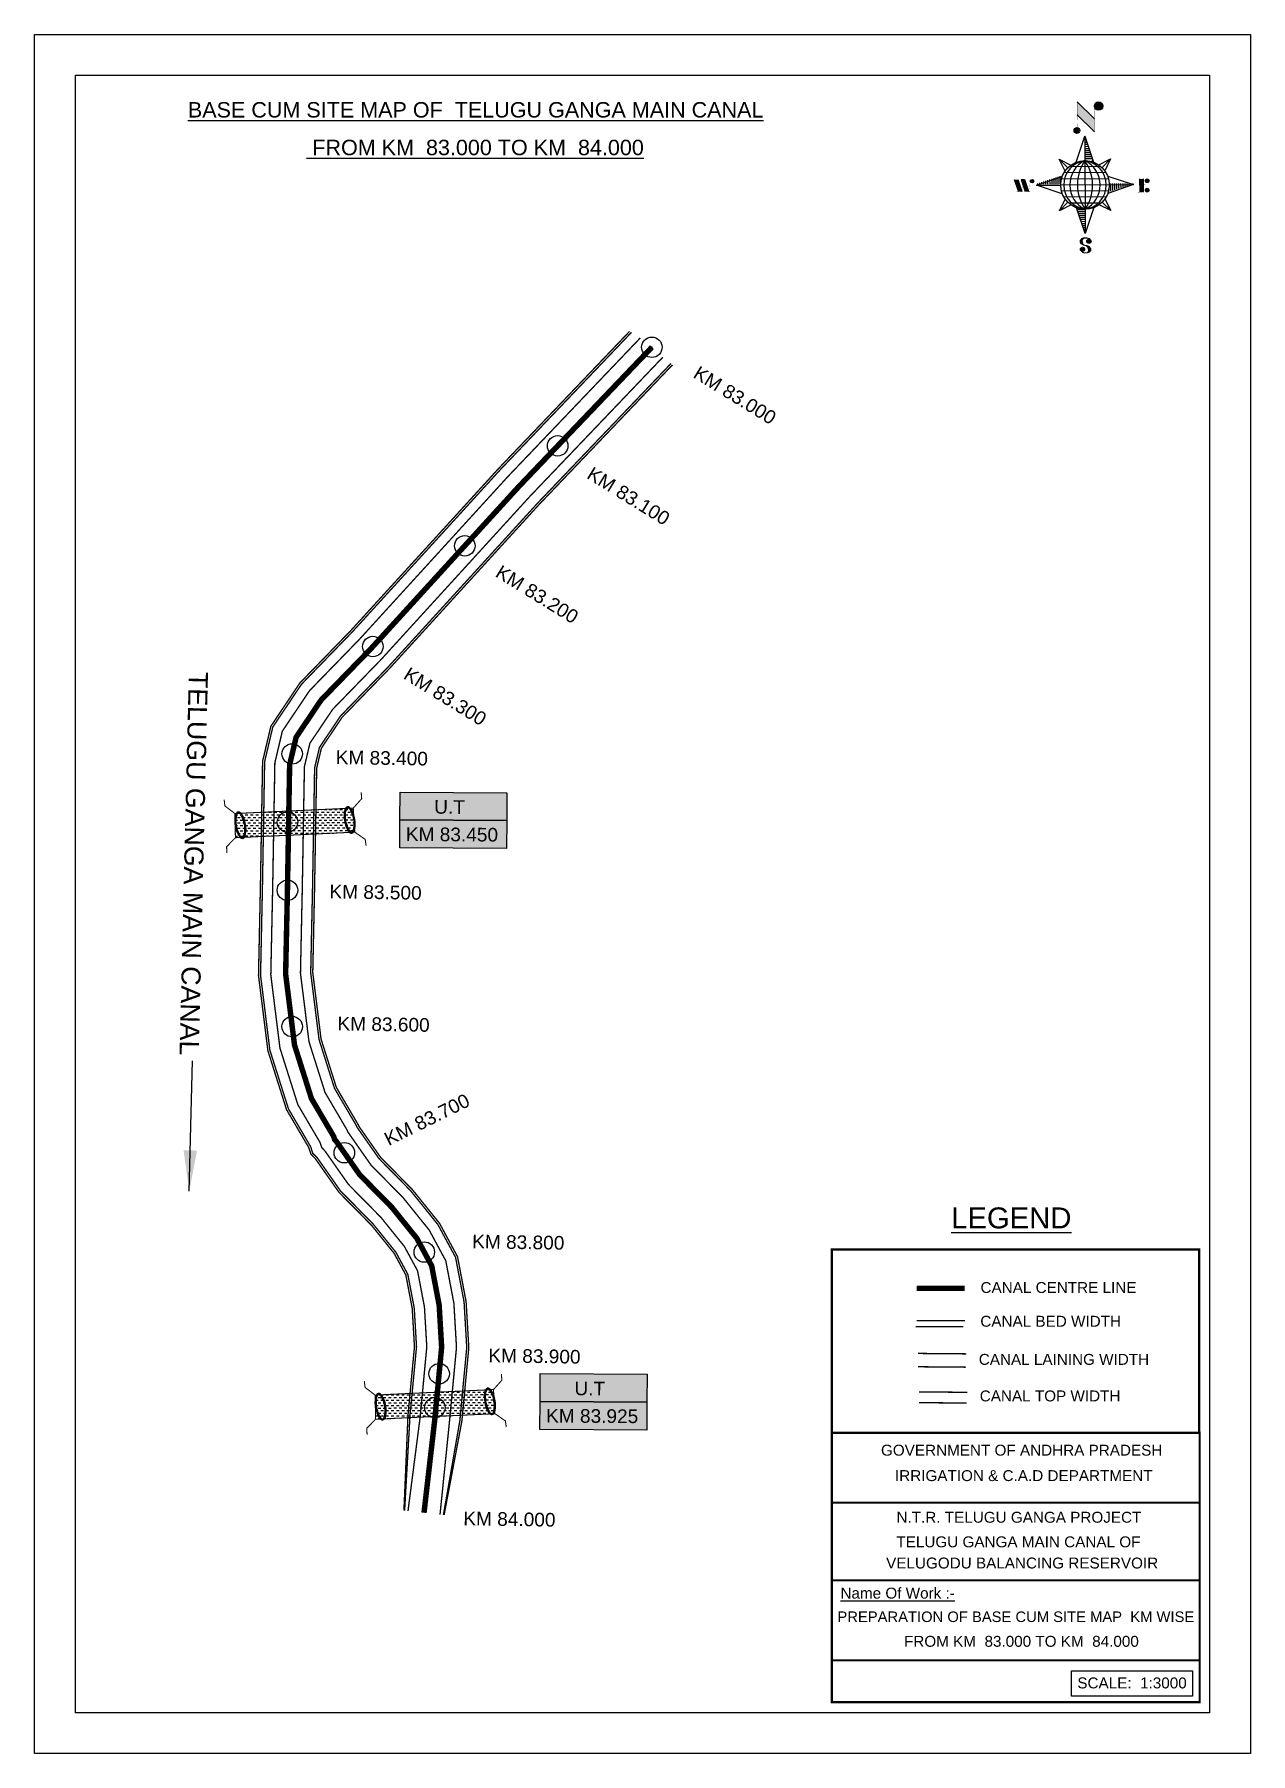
# Model space of a CAD drawing. Header units: inches. Extents: x 261479 to 262370, y 1662884 to 1664144.
import ezdxf

# ---------------------------------------------------------------- set-up
doc = ezdxf.new("R2010")
doc.units = ezdxf.units.IN
doc.header["$MEASUREMENT"] = 0
doc.header["$PDMODE"] = 32
doc.header["$PDSIZE"] = 15
doc.linetypes.add('ACAD_ISO02W100', pattern=[15, 12, -3])
for name, color, linetype in [('AQUADUCT', 1, 'Continuous'), ('bed with', 5, 'Continuous'), ('bord', 1, 'Continuous'), ('canal', 1, 'Continuous'), ('chainage', 7, 'Continuous'), ('FRAME 025', 7, 'Continuous'), ('laying', 4, 'Continuous'), ('lining', 4, 'Continuous'), ('STREAM', 4, 'Continuous'), ('Stu coo', 3, 'Continuous'), ('TEXT', 7, 'Continuous'), ('top of bund', 1, 'Continuous'), ('UT', 173, 'ACAD_ISO02W100'), ('V', 6, 'Continuous'), ('ZSTU', 7, 'Continuous')]:
    doc.layers.add(name, color=color, linetype=linetype)
doc.styles.get("Standard").update_dxf_attribs({"font": 'arial.ttf'})
doc.dimstyles.get("Standard").update_dxf_attribs({"dimtxt": 0.18, "dimasz": 0.18, "dimexe": 0.18, "dimexo": 0.0625, "dimgap": 0.09, "dimtad": 0, "dimtih": 1, "dimtoh": 1, "dimdec": 4, "dimzin": 0, "dimdsep": 46, "dimtxsty": 'Standard', "dimcen": 0.09, "dimadec": 0, "dimazin": 0, "dimtfac": 1, "dimtdec": 4, "dimtofl": 0, "dimtmove": 0, "dimatfit": 3, "dimfxl": 1, "dimtolj": 1, "dimtzin": 0, "dimarcsym": 0})
pattern_1 = [(267.2971131487395, (-8720374.9383359, 50637915.13839893), (10.53672553373347, -0.4974314379093613), [])]
pattern_2 = [(357.2971131487395, (-8720374.9383359, 50637915.13839893), (0.4974314379093601, 10.53672553373348), [])]

# ---------------------------------------------------------------- blocks, each defined once
blk = doc.blocks.new('GGF')
at = {"layer": 'STREAM'}
h = blk.add_hatch(dxfattribs=at)
h.set_pattern_fill('DASH', color=256, scale=10, angle=-6.082734917303942, style=0)
h.set_pattern_definition([(353.9172650826961, (-115347.3726237068, 1016.387648081312), (1.375417949938526, 1.110506849590268), [1.25, -1.25])])
h.paths.add_polyline_path([(406186.8358267642, 1485623.894007653), (406186.3350356966, 1485618.16585714), (406185.8342446289, 1485612.437706626), (406242.6024607782, 1485608.895201602), (406242.8636284556, 1485614.639267362), (406243.1247961327, 1485620.383333121)])
at = {"layer": 'laying', "linetype": 'ByBlock', "extrusion": (0, 0, -1)}
for centre in [(406188.8340515448, 1485618.100544371), (406240.8092758137, 1485614.964376942)]:
    blk.add_ellipse(centre, major_axis=(0.4022038884711088, -6.365555352701567), ratio=0.3887167828476952, dxfattribs=at)
at = {"layer": 'laying', "linetype": 'ByBlock'}
for points in [[(406189.2044231551, 1485612.238788546), (406189.1301593552, 1485612.234096231), (406189.0528622998, 1485612.245618227), (406188.8631006061, 1485612.324588027), (406188.7519765225, 1485612.394145026), (406188.5122836892, 1485612.610022701), (406188.3845252309, 1485612.755754402), (406187.9901122551, 1485613.318903608), (406187.7273521348, 1485613.85898441), (406187.2895556467, 1485615.151754198), (406187.1131680161, 1485615.903753204), (406186.8806331598, 1485617.489787864), (406186.8243655579, 1485618.323341603), (406186.8412834518, 1485619.932858505), (406186.9146281564, 1485620.708349793), (406187.1740924141, 1485622.067517512), (406187.3614922329, 1485622.65073727), (406187.7140922088, 1485623.356040432), (406187.8630650354, 1485623.567618286), (406188.1141012118, 1485623.821781273), (406188.2175726035, 1485623.889167762), (406188.3951326545, 1485623.961233407), (406188.4694103668, 1485623.970225642), (406188.6399464445, 1485623.94807565), (406188.7398646418, 1485623.913414563), (406188.9754422541, 1485623.761023998), (406189.1085637353, 1485623.642922326), (406189.3815283708, 1485623.318037364), (406189.5211763898, 1485623.111945711), (406189.9516964495, 1485622.33059618), (406190.2214699374, 1485621.608086816), (406190.6248590543, 1485619.961048005), (406190.7595287117, 1485619.037350996), (406190.8632364098, 1485617.186895084), (406190.8321935693, 1485616.26108243), (406190.6143732872, 1485614.607066808), (406190.4262052957, 1485613.879561222), (406190.055177624, 1485613.01905299), (406189.9016287614, 1485612.765040143), (406189.6325239488, 1485612.445281366), (406189.5169377527, 1485612.35368761), (406189.3392356181, 1485612.260876767), (406189.2716159608, 1485612.243034084), (406189.2044231551, 1485612.238788546)], [(406241.179647424, 1485609.102621116), (406241.1053836241, 1485609.097928802), (406241.0280865688, 1485609.109450798), (406240.838324875, 1485609.188420597), (406240.7272007914, 1485609.257977597), (406240.4875079581, 1485609.473855271), (406240.3597494998, 1485609.619586973), (406239.965336524, 1485610.182736179), (406239.7025764037, 1485610.722816981), (406239.2647799156, 1485612.015586769), (406239.088392285, 1485612.767585774), (406238.8558574287, 1485614.353620435), (406238.7995898268, 1485615.187174174), (406238.8165077207, 1485616.796691076), (406238.8898524253, 1485617.572182364), (406239.149316683, 1485618.931350083), (406239.3367165019, 1485619.514569841), (406239.6893164777, 1485620.219873002), (406239.8382893043, 1485620.431450857), (406240.0893254807, 1485620.685613844), (406240.1927968724, 1485620.753000333), (406240.3703569234, 1485620.825065977), (406240.4446346357, 1485620.834058213), (406240.6151707135, 1485620.811908221), (406240.7150889107, 1485620.777247134), (406240.950666523, 1485620.624856569), (406241.0837880042, 1485620.506754897), (406241.3567526398, 1485620.181869935), (406241.4964006587, 1485619.975778282), (406241.9269207185, 1485619.194428751), (406242.1966942063, 1485618.471919387), (406242.6000833233, 1485616.824880576), (406242.7347529806, 1485615.901183567), (406242.8384606787, 1485614.050727655), (406242.8074178382, 1485613.124915001), (406242.5895975561, 1485611.470899379), (406242.4014295646, 1485610.743393793), (406242.0304018929, 1485609.882885561), (406241.8768530303, 1485609.628872714), (406241.6077482177, 1485609.309113937), (406241.4921620216, 1485609.21752018), (406241.314459887, 1485609.124709338), (406241.2468402297, 1485609.106866655), (406241.179647424, 1485609.102621116)]]:
    blk.add_open_spline(points, degree=3, knots=[0, 0, 0, 0, 0.1890722348827286, 0.1890722348827286, 0.3781444697654573, 0.3781444697654573, 0.567216704648186, 0.567216704648186, 0.9642381621637766, 0.9642381621637766, 1.361259619679367, 1.361259619679367, 1.758281077194958, 1.758281077194958, 2.155302534710549, 2.155302534710549, 2.552323992226139, 2.552323992226139, 2.807761081817867, 2.807761081817867, 3.012439963152372, 3.012439963152372, 3.217118844486876, 3.217118844486876, 3.421797725821381, 3.421797725821381, 3.626476607155885, 3.626476607155885, 3.831155488490389, 3.831155488490389, 4.280922883927905, 4.280922883927905, 4.730690279365422, 4.730690279365422, 5.180457674802938, 5.180457674802938, 5.630225070240454, 5.630225070240454, 5.896844194109022, 5.896844194109022, 6.112115499412711, 6.112115499412711, 6.283185307179586, 6.283185307179586, 6.283185307179586, 6.283185307179586], dxfattribs=at)
at = {"layer": 'UT', "ltscale": 0.2, "const_width": 0.4999999999999999}
for points in [[(406181.0067191261, 1485605.627956516), (406181.2043290924, 1485608.621441158), (406185.8342446289, 1485612.437706626), (406186.3350356966, 1485618.16585714), (406186.8358267643, 1485623.894007653), (406182.485284513, 1485628.02592998), (406182.4731358847, 1485631.025905382)], [(406186.8358267643, 1485623.894007653), (406243.1247961327, 1485620.383333121)], [(406247.6637609265, 1485627.388723734), (406247.5913202798, 1485624.389598469), (406243.1247961327, 1485620.383333121), (406242.8636284556, 1485614.639267362), (406242.6024607783, 1485608.895201602), (406247.1217425518, 1485604.948545771), (406247.2591485833, 1485601.95169416)], [(406185.8342446289, 1485612.437706626), (406242.6024607783, 1485608.895201602)]]:
    blk.add_lwpolyline(points, dxfattribs=at)
blk = doc.blocks.new('*X7')
at = {"color": 0, "linetype": 'Continuous'}
for p, q in [((6321.563175437702, 239.2074203663178), (6322.581924588794, 240.2261695174094)), ((6321.571094283617, 239.3921159075293), (6322.524536642279, 240.3455582661906)), ((6321.579013129532, 239.5768114487408), (6322.467148695763, 240.4649470149719)), ((6321.586931975447, 239.7615069899523), (6322.409760749248, 240.5843357637531)), ((6321.594850821361, 239.9462025311638), (6322.352372802732, 240.7037245125344)), ((6321.602769667276, 240.1308980723753), (6322.294984856217, 240.8231132613157)), ((6321.610688513191, 240.3155936135868), (6322.322610836808, 241.0275159372032)), ((6321.618607359106, 240.5002891547983), (6322.339575221931, 241.2212570176224)), ((6321.670405508729, 239.1378737420482), (6322.639312535309, 240.1067807686281)), ((6321.756101028845, 239.046792566867), (6322.694551492757, 239.9852430307802)), ((6321.767025283511, 240.8254837745006), (6322.356539607053, 241.4149980980416)), ((6321.841796548961, 238.9557113916858), (6322.784401525116, 239.8983163678416)), ((6321.927492069076, 238.8646302165046), (6322.874251557474, 239.8113897049031)), ((6322.013187589191, 238.7735490413234), (6322.964101589832, 239.7244630419646)), ((6322.075863133939, 241.3110983202248), (6322.373503992176, 241.6087391784607)), ((6322.098883109306, 238.6824678661422), (6323.053951622191, 239.637536379026)), ((6322.184578629423, 238.591386690961), (6323.143801654548, 239.5506097160875)), ((6322.270274149538, 238.5003055157798), (6323.233651686906, 239.463683053149)), ((6322.405772691616, 238.4590273625623), (6323.316199320379, 239.3694539913255)), ((6322.536564177177, 238.4130421528257), (6323.436926723143, 239.3134046987925)), ((6322.667355662737, 238.3670569430892), (6323.557654125907, 239.2573554062594)), ((6322.798147148297, 238.3210717333527), (6323.67838152867, 239.2013061137264)), ((6322.928938633857, 238.2750865236161), (6323.799108931434, 239.1452568211934)), ((6323.059730119417, 238.2291013138795), (6323.919836334197, 239.0892075286604)), ((6323.190521604977, 238.183116104143), (6324.040563736961, 239.0331582361274)), ((6323.334898284248, 238.1507160881169), (6324.161291139725, 238.9771089435944)), ((6323.500484499982, 238.1395256085544), (6324.282018542488, 238.9210596510615)), ((6323.666070715716, 238.1283351289918), (6324.389078986148, 238.8513433994243)), ((6323.83165693145, 238.1171446494292), (6324.558435473549, 238.8439231915289)), ((6324.097210919775, 238.2059219424567), (6324.727791960951, 238.8365029836336)), ((6324.341779298861, 238.2737136262468), (6324.897148448353, 238.8290827757383)), ((6324.586347677948, 238.341505310037), (6325.066504935754, 238.821662567843)), ((6324.830916057034, 238.4092969938271), (6325.235861423155, 238.8142423599477)), ((6325.075484436121, 238.4770886776172), (6325.405217910557, 238.8068221520524)), ((6325.401209342145, 238.6260368883443), (6325.574574397958, 238.7994019441571))]:
    blk.add_line(p, q, dxfattribs=at)
blk = doc.blocks.new('*X6')
at = {"color": 0, "linetype": 'Continuous'}
for p, q in [((6324.425409812192, 240.3018877878409), (6324.530098087213, 240.4065760628617)), ((6324.560821561592, 240.2605228419445), (6324.762767368324, 240.4624686486762)), ((6324.696233310992, 240.2191578960481), (6324.995436649435, 240.5183612344908)), ((6324.831645060392, 240.1777929501517), (6325.228105930546, 240.5742538203053)), ((6324.967056809793, 240.1364280042552), (6325.451206401633, 240.6205775960956)), ((6325.102468559193, 240.0950630583588), (6325.626700194168, 240.619294693334)), ((6325.231508829004, 240.0473266328736), (6325.802193986703, 240.6180117905725)), ((6325.335045025791, 239.9740861343645), (6325.976788801136, 240.6158299097086)), ((6325.438581222579, 239.9008456358553), (6326.100204563527, 240.5624689768027)), ((6325.542117419366, 239.8276051373462), (6326.223620325917, 240.5091080438968)), ((6325.645653616154, 239.754364638837), (6326.347036088308, 240.455747110991)), ((6325.749189812941, 239.6811241403279), (6326.470451850699, 240.4023861780851)), ((6325.852726009729, 239.6078836418188), (6326.593867613089, 240.3490252451792)), ((6325.951486090436, 239.5298670272285), (6326.71728337548, 240.2956643122733)), ((6326.036566250415, 239.4381704919113), (6326.840699137871, 240.2423033793674)), ((6326.121646410395, 239.346473956594), (6326.964114900262, 240.1889424464615)), ((6326.206726570374, 239.2547774212767), (6327.055858370612, 240.1039092215148)), ((6326.291806730354, 239.1630808859595), (6327.135785134496, 240.0070592901021)), ((6326.376886890333, 239.0713843506422), (6327.21571189838, 239.9102093586895)), ((6326.461967050313, 238.9796878153249), (6327.295638662264, 239.8133594272769)), ((6326.547047210292, 238.8879912800077), (6327.375565426148, 239.7165094958642)), ((6326.632127370272, 238.7962947446904), (6327.455492190032, 239.6196595644516)), ((6326.717207530251, 238.7045982093731), (6327.535418953916, 239.5228096330389)), ((6326.788410008449, 236.4777036487165), (6327.354219516036, 237.0435131563033)), ((6326.792225928501, 238.6028399123283), (6327.6153457178, 239.4259597016263)), ((6326.838137672734, 238.4719749612643), (6327.695272481684, 239.3291097702136)), ((6326.884049416966, 238.3411100102004), (6327.775199245568, 239.2322598388009)), ((6326.916746160023, 236.7828164955863), (6327.582476853365, 237.4485471889285)), ((6326.9299611612, 238.2102450591364), (6327.853734496604, 239.1340183945408)), ((6326.975872905432, 238.0793801080725), (6327.849127438164, 238.952634640804)), ((6327.003134980726, 237.9298654880686), (6327.844520379724, 238.7712508870673)), ((6327.012515933215, 237.7624697452613), (6327.839913321284, 238.5898671333306)), ((6327.021896885704, 237.5950740024541), (6327.835306262844, 238.4084833795939)), ((6327.031277838193, 237.4276782596467), (6327.830699204404, 238.2270996258572)), ((6327.040658790683, 237.2602825168395), (6327.826092145964, 238.0457158721205)), ((6327.045082311595, 237.087929342456), (6327.810734190693, 237.8535812215537))]:
    blk.add_line(p, q, dxfattribs=at)
blk = doc.blocks.new('H')
at = {"layer": 'bord', "extrusion": (0.0004278845142637609, 0.00479197890903182, 0.9999884268595202)}
h = blk.add_hatch(dxfattribs=at)
h.set_pattern_fill('LINE', color=8, scale=84.38768555040302, angle=-2.702886851260515, style=0)
h.set_pattern_definition(pattern_2)
h.paths.add_polyline_path([(-492.4668010775931, 785.5898788240738, -0.090992046448718), (-447.9625593584497, 775.2324968557805), (-486.4976985411486, 912.0312741750386)])
h = blk.add_hatch(dxfattribs=at)
h.set_pattern_fill('LINE', color=8, scale=84.38768555040302, angle=-92.70288685126052, style=0)
h.set_pattern_definition(pattern_1)
h.paths.add_polyline_path([(-624.8772989658173, 665.1175860036165, -0.09099204644210665), (-614.5199170010164, 709.6218277204316), (-751.3186943142209, 671.0866885515861)])
h = blk.add_hatch(dxfattribs=at)
h.set_pattern_fill('LINE', color=8, scale=84.38768555040302, angle=-92.70288685126052, style=0)
h.set_pattern_definition(pattern_1)
h.paths.add_polyline_path([(-245.5531129193259, 647.210278397426), (-371.9945082624909, 653.17938094493, -0.09099204644878103), (-382.3518902289215, 608.6751392250881)])
h = blk.add_hatch(dxfattribs=at)
h.set_pattern_fill('LINE', color=8, scale=84.38768555040302, angle=-2.702886851260515, style=0)
h.set_pattern_definition(pattern_2)
h.paths.add_polyline_path([(-504.4050061509479, 532.7070881242398, -0.090992046448718), (-548.909247870557, 543.064470092766), (-510.3741086877417, 406.2656927765347)])
at = {"layer": 'bord', "extrusion": (0.0004278845142637604, 0.00479197890903182, 0.9999884268595203)}
for p, q in [((-516.2384251924814, 1087.08582315594, -1217.145331720205), (-431.5311611755169, 993.9857607749291, -1216.735438367611)), ((-519.3860571105615, 1020.408509141766, -1216.824464901347), (-434.678793075087, 927.3084467682056, -1216.414571548796)), ((-538.2690597721958, 773.6536562892143, -1215.633927328097), (-487.0181812191731, 906.212239655666, -1216.291082326422)), ((-487.0181812191731, 906.212239655666, -1216.291082326422), (-492.9870239489828, 779.7722960542887, -1215.682623766277)), ((-487.0181812191731, 906.212239655666, -1216.291082326422), (-448.4827650671941, 769.4150330077391, -1215.652034309381)), ((-626.736305744329, 793.7732813858893, -1215.692487060367), (-566.811349663476, 760.1895317081362, -1215.557193835181)), ((-626.736305744329, 793.7732813858893, -1215.692487060367), (-584.1428260545363, 746.9596384149045, -1215.486379775655)), ((-598.946746484784, 730.9517588270828, -1215.4033350249), (-626.736305744329, 793.7732813858893, -1215.692487060367)), ((-421.3357812265749, 753.3219341966324, -1215.586531535218), (-358.5136001041974, 781.1110481221694, -1215.746578873753)), ((-358.5136001041974, 781.1110481221694, -1215.746578873753), (-405.3276889660046, 738.5181495659053, -1215.522440984547)), ((-358.5136001041974, 781.1110481221694, -1215.746578873753), (-392.0976094479556, 721.1868434431963, -1215.445049781629)), ((-864.6667208376457, 700.9117660832126, -1215.145683569252), (-846.8602190883248, 637.7003116968554, -1214.850391321915)), ((-846.885899517627, 700.0723706756253, -1215.149269383754), (-829.079397758178, 636.8609162860084, -1214.853977136408)), ((-829.1050781964441, 699.2329752675723, -1215.152855198257), (-811.2985764592304, 636.0215208844747, -1214.857562950931)), ((-829.1050781964441, 699.2329752675723, -1215.152855198257), (-811.3242568973801, 698.393579858588, -1215.156441012743)), ((-811.3242568973801, 698.393579858588, -1215.156441012743), (-793.5177551378147, 635.1821254740935, -1214.861148765422)), ((-751.8386587080895, 665.2704204607289, -1215.023166955395), (-615.0399729244527, 703.8051171880215, -1215.266361263119)), ((-751.8386587080895, 665.2704204607289, -1215.023166955395), (-625.3972626964678, 659.3013864478562, -1215.048666080719)), ((-619.2784603905748, 614.0198538512923, -1214.834293591338), (-751.8386587080895, 665.2704204607289, -1215.023166955395)), ((-246.0730746499612, 641.3942844460253, -1215.12516345687), (-382.8717604242847, 602.859587718267, -1214.881969149149)), ((-378.6332729603746, 692.6448510554619, -1215.314036820931), (-246.0730746499612, 641.3942844460253, -1215.12516345687)), ((-372.5144706616993, 647.363318458898, -1215.099664331546), (-246.0730746499612, 641.3942844460253, -1215.12516345687)), ((-213.4791469212505, 669.2951450282708, -1215.272811938016), (-216.710715676134, 600.8397693103179, -1214.943388670676)), ((-197.1518122339039, 599.9164343632292, -1214.947333066632), (-193.9202434780891, 668.3718100786209, -1215.276756333961)), ((-639.398133254319, 525.5536567845847, -1214.401751538512), (-605.8141239105607, 585.4778614635579, -1214.703280630637)), ((-639.398133254319, 525.5536567845847, -1214.401751538512), (-592.5840443923953, 568.1465553403832, -1214.625889427719)), ((-576.5759521321743, 553.3427707091905, -1214.561798877043), (-639.398133254319, 525.5536567845847, -1214.401751538512)), ((-510.8935521394596, 400.4524652508553, -1213.857248085843), (-549.4289682914387, 537.2496718976181, -1214.496296102879)), ((-371.1754276144202, 512.8914235194679, -1214.455843351893), (-431.1003836950404, 546.475173198618, -1214.591136577086)), ((-371.1754276144202, 512.8914235194679, -1214.455843351893), (-413.7689073036308, 559.7050664918497, -1214.661950636613)), ((-398.9649868734996, 575.7129460782744, -1214.74499538736), (-371.1754276144202, 512.8914235194679, -1214.455843351893)), ((-459.6426735860878, 533.0110486173071, -1214.514403084168), (-510.8935521394596, 400.4524652508553, -1213.857248085843)), ((-504.9247094094171, 526.8924088519998, -1214.465706645989), (-510.8935521394596, 400.4524652508553, -1213.857248085843))]:
    blk.add_line(p, q, dxfattribs=at)
at = {"layer": 'bord', "color": 8, "linetype": 'ByBlock', "extrusion": (0.0004278845142637604, 0.00479197890903182, 0.9999884268595203)}
for p, q in [((-386.4701403837535, 711.3830894059502, -1215.400477790083), (-605.4730712235323, 721.7215742594562, -1215.35631111762)), ((-410.8462962137419, 744.2142448802479, -1215.547375515144), (-578.1125475389999, 752.110393114388, -1215.51364266185)), ((-492.9872379411827, 779.772306161467, -1215.682623723144), (-504.9247094094171, 526.8924088519998, -1214.465706645989)), ((-372.5145726100891, 647.3634304928128, -1215.099664824794), (-625.3973747401615, 659.3012845208868, -1215.048665544341)), ((-378.0217974673142, 615.9429816137999, -1214.946740470406), (-622.87451776542, 627.5017590741627, -1214.897360629442)), ((-375.037429585529, 679.1629559395369, -1215.250969739694), (-619.8901498829364, 690.7217333998997, -1215.201589898729)), ((-392.4388761268347, 584.9431407540105, -1214.792019251512), (-611.441806967312, 595.2816256079823, -1214.747852579053)), ((-419.7993998112506, 554.5543218990788, -1214.634687707282), (-587.06565113744, 562.4504701336846, -1214.600954853988))]:
    blk.add_line(p, q, dxfattribs=at)
at = {"layer": 'bord', "extrusion": (0.0004278845142637604, 0.00479197890903182, 0.9999884268595203)}
for points, const_width, elevation in [([(-522.0131121619479, 959.550775259228), (-515.7175743466119, 1092.906934415961)], 1.60540055982536, -1212.142843617219), ([(-434.158262363472, 933.1277235058805), (-427.8627245295095, 1066.483882669366)], 1.60540055982536, -1212.142843617219), ([(-870.0736340994383, 707.00824508073), (-846.3658724653925, 705.889038352192)], 0.6421602239301444, -1212.142843617219), ([(-828.5594987093612, 642.6768581911618), (-855.2307305332708, 643.935965762368)], 0.6421602239301444, -1212.142843617219), ([(-828.5594987093612, 642.676858191162), (-820.953748198869, 677.9586989512691)], 0.6421602239301444, -1212.142843617223), ([(-810.7786774830411, 641.8374531447001), (-784.1074456587239, 640.5783455765209)], 0.6421602239301444, -1212.142843617222), ([(-792.9978562549747, 640.9980480956772), (-781.589230506466, 693.9208092413096)], 0.6421602239301444, -1212.142843617218), ([(-222.7385766651839, 675.5731321041832), (-173.8413183107752, 673.2647682324088)], 0.7063762463231584, -1212.142843617221), ([(-194.785239975681, 644.8497587676384), (-185.0057882997701, 644.3880859934699)], 0.7063762463231584, -1212.14284361722), ([(-177.0730277270245, 604.8086065300355), (-225.9702860934822, 607.1169704015771)], 0.7063762463231584, -1212.142843617222)]:
    blk.add_lwpolyline(points, dxfattribs=dict(at, const_width=const_width, elevation=elevation))
for points, const_width, elevation in [([(-413.6616245851993, 1073.140134249887, 1), (-397.6117714248124, 1057.729118476532, 1)], 22.25077962579039, -1212.14284361722), ([(-530.3419430367337, 949.5474510251247, 1), (-519.6420409089901, 939.2734405104861, 1)], 14.83385308386026, -1212.142843617223), ([(-775.9087905502321, 696.5833098740303, 1), (-769.4888492682775, 690.418903565154, 1)], 8.900311850316152, -1212.142843617216), ([(-177.8339587833615, 666.8757400336997, 1), (-170.7720233739972, 660.0948930920731, 1)], 9.790343035347762, -1212.142843617223), ([(-180.1423226412179, 617.9784816729323, 1), (-173.0803872516442, 611.1976347345654, 1)], 9.790343035347762, -1212.142843617219), ([(-489.8397168474219, 361.7280028313068, 1), (-498.0671858660056, 369.1142257457323, 1)], 11.05656073458609, -1212.142843617215), ([(-525.1949096693778, 321.5505605205689, 1), (-533.4223786795214, 328.9367834347616, 1)], 11.05656073458609, -1212.142843617218)]:
    blk.add_lwpolyline(points, format="xyb", close=True, dxfattribs=dict(at, const_width=const_width, elevation=elevation))
for points, elevation in [([(-537.0436544864716, 317.3909783906986), (-530.686771839954, 310.4778530870033), (-519.7848077441001, 306.8033377354246), (-504.8555995545785, 306.8996049665207), (-493.8614930827366, 309.9751672386152), (-486.3299612487816, 317.6739007300386), (-486.5193926708707, 325.7780890813514), (-490.6180678635317, 333.2605072774198), (-493.5031616341619, 336.2254691210802), (-502.816804350885, 340.8534958871466), (-522.4580017436219, 347.2728260433129), (-530.4257294404489, 351.5824209563287), (-533.6858260648524, 354.5525017987891), (-537.4013079778782, 362.629807892173), (-536.9549017110166, 373.3508360361672), (-530.0284934418471, 380.6827556172281), (-520.0052991440441, 384.0716307398478), (-503.5000552259427, 384.2213990291513), (-492.5323047870551, 379.8708521119993), (-487.1463343054379, 373.2710396641844)], -1212.142843617219), ([(-522.4539065143929, 347.5728294925347), (-526.1949835211592, 353.7751140225195), (-527.7518298353394, 360.6227161141025), (-527.9156661629893, 370.6019260344024), (-525.8991041315983, 375.4503632916039), (-521.3202371541029, 381.1640017041664), (-514.5251386848048, 384.3718976443916)], -1212.142843617221), ([(-504.8555995545785, 306.8996049665207), (-499.0047943263154, 312.3708361831504), (-496.9585419834797, 319.3942984564654), (-497.4612851235933, 326.5275708001649), (-501.2415295758961, 335.3559093211365), (-509.2361390522836, 343.1915685721062)], -1212.142843617219)]:
    blk.add_lwpolyline(points, dxfattribs=dict(at, elevation=elevation))
for centre, radius in [((-405.6366979898718, 1065.434626361347, -1212.142843617228), 22.25077962579068), ((-524.9919919744626, 944.4104457636145, -1212.142843617225), 14.83385308386045), ((-498.4359036135794, 659.1484834742021, -1212.142843617229), 126.5822129822759), ((-772.6988199003781, 693.5011067149355, -1212.142843617225), 8.900311850316273), ((-174.3029910778062, 663.4853165630027, -1212.142843617225), 9.7903430353479), ((-176.6113549475952, 614.5880582008385, -1212.142843617227), 9.7903430353479), ((-493.9534513636986, 365.4211142832808, -1212.142843617226), 11.05656073458623), ((-529.3086441806488, 325.2436719765011, -1212.142843617227), 11.05656073458623)]:
    blk.add_circle(centre, radius, dxfattribs=at)
at = {"layer": 'bord', "color": 8, "linetype": 'ByBlock', "extrusion": (0.0004278845142637604, 0.00479197890903182, 0.9999884268595203)}
for centre, radius, start, end in [((-481.5018944916621, 658.3490694805806, -1212.142843617225), 127.7124113124745, 94.925359787212, 259.6690604518324), ((-436.7958279077627, 656.2386032006533, -1212.142843617224), 140.8227119427793, 113.2864437035868, 241.3079765329169), ((-315.8862391595549, 650.5307512261786, -1212.142843617227), 222.3100112361417, 142.5891607921548, 212.0052594442485), ((-560.0761933124097, 662.0583738566748, -1212.142843617224), 140.8227119427793, 293.2864437035868, 61.30797653291689), ((-680.9857820597445, 667.7662258302183, -1212.142843617228), 222.3100112361417, 322.5891607921548, 32.00525944424854), ((-515.3701267285685, 659.9479075753505, -1212.142843617227), 127.7124113124745, 274.925359787212, 79.66906045183244)]:
    blk.add_arc(centre, radius, start, end, dxfattribs=at)
at = {"layer": 'bord', "extrusion": (0.0004278845142637604, 0.00479197890903182, 0.9999884268595203)}
for points in [[(-515.7175743148887, 1092.906934417125, -1212.142843617227), (-431.0104934413977, 999.8058030862261, -1212.142843617227), (-518.8653432401063, 1026.22885483189, -1212.142843617227), (-434.1582623484545, 933.1277235084416, -1212.142843617227)], [(-864.1466936911305, 706.7284433981881, -1212.142843617225), (-846.3658724649268, 705.889038353589, -1212.142843617225), (-846.34031992468, 643.5162632348297, -1212.142843617225), (-828.5594986876497, 642.6768581867381, -1212.142843617225)], [(-828.5850512369768, 705.049633307593, -1212.142843617229), (-810.804230031204, 704.2102282608984, -1212.142843617229), (-810.778677482168, 641.8374531481927, -1212.142843617229), (-792.9978562541016, 640.9980480994025, -1212.142843617229)], [(-193.4002216503151, 674.1881137788835, -1212.142843617225), (-196.6319310673212, 605.7319520774413, -1212.142843617225), (-212.9591249906118, 675.1114593302475, -1212.142843617225), (-216.1908344065701, 606.6552976257785, -1212.142843617225)]]:
    blk.add_solid(points, dxfattribs=at)
at = {"layer": 'bord', "extrusion": (0.0004278845142637604, 0.00479197890903182, 0.9999884268595203), "xscale": 7.977342409717546, "yscale": 7.977342408231451, "zscale": 7.977342408476333, "rotation": 138.0840426661453}
for name, p in [('*X6', (38300.50170925955, -31929.38484708802, -1212.14284361722)), ('*X7', (38314.39702652739, -31950.87734303279, -1212.142843617221))]:
    blk.add_blockref(name, p, dxfattribs=at)

msp = doc.modelspace()

# ---------------------------------------------------------------- hatches: boundary and pattern name
at = {"layer": 'ZSTU'}
h = msp.add_hatch(color=135, dxfattribs=at)
h.set_gradient(color1=(141, 177, 78), color2=(107, 135, 59), one_color=1, tint=0.3799999952316284, name='CYLINDER')
h.paths.add_polyline_path([(261747.0594883794, 1663588.59330208), (261746.9194238467, 1663568.129279449), (261825.1877453089, 1663567.633648036), (261825.3278098418, 1663588.097670666)])
h.paths.add_polyline_path([(261769.5125284289, 1663570.297177314), (261797.1005589111, 1663570.108353026), (261797.2049736761, 1663585.363793791), (261769.6169431943, 1663585.552618078)], flags=24)
h = msp.add_hatch(color=252, dxfattribs=at)
h.set_gradient(color1=(167, 88, 159), color2=(127, 67, 121), one_color=1, tint=0.3799999952316284, name='CYLINDER')
h.paths.add_polyline_path([(261746.779359314, 1663547.665256821), (261825.0476807748, 1663547.169625408), (261825.1877453089, 1663567.633648036), (261746.9194238466, 1663568.129279449)])
h.paths.add_polyline_path([(261748.6955411546, 1663550.013310984), (261821.3677816668, 1663549.515911071), (261821.472686642, 1663564.842973623), (261748.8004461297, 1663565.340373537)], flags=24)
h = msp.add_hatch(color=135, dxfattribs=at)
h.set_gradient(color1=(141, 177, 78), color2=(107, 135, 59), one_color=1, tint=0.3799999952316284, name='CYLINDER')
h.paths.add_polyline_path([(261849.7646477016, 1663162.401362253), (261849.6245831689, 1663141.937339622), (261927.8929046311, 1663141.441708209), (261928.032969164, 1663161.905730839)])
h.paths.add_polyline_path([(261872.2176877511, 1663144.105237487), (261899.8057182333, 1663143.916413199), (261899.9101329983, 1663159.171853964), (261872.3221025165, 1663159.360678252)], flags=24)
h = msp.add_hatch(color=252, dxfattribs=at)
h.set_gradient(color1=(167, 88, 159), color2=(127, 67, 121), one_color=1, tint=0.3799999952316284, name='CYLINDER')
h.paths.add_polyline_path([(261849.4845186363, 1663121.473316994), (261927.7528400971, 1663120.977685581), (261927.8929046311, 1663141.441708209), (261849.6245831689, 1663141.937339622)])
h.paths.add_polyline_path([(261851.4007004768, 1663123.821371158), (261924.0729409891, 1663123.323971245), (261924.1778459642, 1663138.651033797), (261851.505605452, 1663139.14843371)], flags=24)

# ---------------------------------------------------------------- linework, layer by layer
at = {"linetype": 'ByBlock'}
for points in [[(261479.1712036306, 1662883.852512383), (261479.1712036306, 1664143.852512383), (262370.1712036306, 1664143.852512383), (262370.1712036306, 1662883.852512383)], [(262340.1712036306, 1664113.852512383), (262340.1712036306, 1662913.852512383), (261509.1712036306, 1662913.852512383), (261509.1712036306, 1664113.852512383)]]:
    msp.add_lwpolyline(points, close=True, dxfattribs=at)
for p in [(261931.5368142303, 1663914.564430113), (261862.5176668291, 1663842.269259615), (261794.4793690266, 1663769.058957385), (261727.1366007829, 1663695.199726745), (261668.0274210059, 1663616.50682097), (261664.5439725744, 1663516.582379442), (261668.0340189577, 1663416.643300117), (261706.2152895404, 1663324.219328245), (261764.788128897, 1663251.418), (261775.6781023199, 1663162.280026434)]:
    msp.add_point(p)
at = {"color": 2}
for p in [(261664.595628897, 1663566.57), (261772.505628897, 1663137.43)]:
    msp.add_point(p, dxfattribs=at)
at = {"layer": 'bed with', "const_width": 1}
for points in [[(261923.042014442, 1663921.379018596), (261825.9478346548, 1663819.676222395), (261717.3043257347, 1663700.519760728), (261680.7858297066, 1663662.921725188), (261660.8208287485, 1663633.215067922), (261655.3296424852, 1663609.935661503), (261653.7366606519, 1663518.688082278), (261652.3621593572, 1663454.635107366), (261659.0577101607, 1663400.944545386), (261672.1614313164, 1663359.511415656), (261688.4349789714, 1663331.748773391), (261689.6605717246, 1663327.961691784), (261692.0508065258, 1663325.532464571), (261709.1194001482, 1663301.154188475), (261733.0020443727, 1663276.906622784), (261750.2819542864, 1663255.447861602), (261759.8756194471, 1663237.678871172), (261764.9067687131, 1663211.288532071), (261766.6355134312, 1663181.931234465), (261761.8002451215, 1663130.726882162), (261752.8824838772, 1663061.71708356)], [(261939.4859345579, 1663907.178261263), (261841.8154231392, 1663804.871777605), (261733.1089320593, 1663685.646239273), (261697.7094280873, 1663649.200274812), (261681.0344290454, 1663624.388932078), (261676.9856153088, 1663607.224338497), (261675.432597142, 1663518.265917722), (261674.0910984367, 1663455.750892635), (261680.3455476333, 1663405.597454614), (261692.1158264775, 1663368.380584344), (261708.3522788225, 1663340.681226609), (261708.7266860693, 1663339.524308216), (261708.7884512681, 1663339.461535429), (261725.8538576458, 1663315.087811525), (261749.2232134212, 1663291.361377216), (261768.4313035075, 1663267.508138398), (261780.5636383468, 1663245.037128828), (261786.4864890809, 1663213.969467929), (261788.3957443627, 1663181.546765535), (261783.3830126724, 1663128.463117838), (261776.3269815284, 1663059.012359937)], [(262160.8859107167, 1663201.166267966), (262157.7382153125, 1663201.208473428), (262125.5789745546, 1663201.185898459)], [(262159.7654565617, 1663196.761010046), (262157.7101361847, 1663196.788568542), (262124.9178013103, 1663196.765549156), (262124.6813479514, 1663196.774716401)]]:
    msp.add_lwpolyline(points, dxfattribs=at)
at = {"layer": 'canal', "color": 6, "const_width": 4}
for points in [[(262160.7292430142, 1663224.782953162), (262158.1277351232, 1663224.817835141), (262125.5327708875, 1663224.794954304)], [(262125.5327708875, 1663224.794954304), (262160.7292430142, 1663224.782953162)]]:
    msp.add_lwpolyline(points, dxfattribs=at)
at = {"layer": 'FRAME 025', "lineweight": -3, "const_width": 1.636994106223717}
for points in [[(262063.3719355889, 1663253.255271917), (262332.4801007634, 1663253.255271917), (262332.4801007634, 1663119.026917988), (262063.3719355889, 1663119.026917988)], [(262063.371935589, 1663119.026917988), (262332.8456359893, 1663119.026917988), (262332.8456359893, 1662921.481018218), (262063.371935589, 1662921.481018218)]]:
    msp.add_lwpolyline(points, close=True, dxfattribs=at)
for points in [[(262063.371935589, 1663067.736675948), (262332.8456359893, 1663067.736675948)], [(262063.371935589, 1663010.872881037), (262332.8456359893, 1663010.872881037)], [(262063.371935589, 1662952.242377911), (262332.8456359893, 1662952.242377911)]]:
    msp.add_lwpolyline(points, dxfattribs=at)
at = {"layer": 'lining', "const_width": 1}
for points in [[(261916.6272628966, 1663925.521030691), (261820.4636450864, 1663824.792965986), (261711.841904194, 1663705.660378742), (261674.9366597594, 1663667.664161955), (261653.8345613648, 1663636.265575702), (261647.8448592512, 1663610.872754709), (261646.2380650908, 1663518.833991687), (261644.8521573713, 1663454.249467296), (261651.7001626471, 1663399.336397035), (261665.2647509611, 1663356.446034773), (261681.5511195759, 1663328.661519975), (261683.0709008682, 1663323.965395782), (261686.2659062692, 1663320.718269574), (261703.3356014739, 1663296.338420139), (261727.3956495403, 1663271.910739915), (261744.0091377354, 1663251.27956317), (261752.7253825001, 1663235.135694564), (261757.4483400145, 1663210.361941336), (261759.114696289, 1663182.064115432), (261754.3407632491, 1663131.509289186), (261750.3989565836, 1663062.003600893)], [(261945.5311410073, 1663902.649163457), (261847.2996127075, 1663799.755034014), (261738.5713536, 1663680.505621258), (261703.5585980345, 1663644.457838045), (261688.0206964291, 1663621.338424298), (261684.4703985428, 1663606.287245292), (261682.9311927031, 1663518.120008313), (261681.6011004227, 1663456.136532705), (261687.7030951468, 1663407.205602965), (261699.0125068328, 1663371.445965227), (261715.236138218, 1663343.768480025), (261715.5005449006, 1663342.951463376), (261731.6376563201, 1663319.903579861), (261754.8296082536, 1663296.357260085), (261774.7041200586, 1663271.67643683), (261787.7138752938, 1663247.580305436), (261793.9449177794, 1663214.896058664), (261795.9165615049, 1663181.413884568), (261790.8424945448, 1663127.680710813), (261778.810508822, 1663058.725842604)], [(262126.5999329473, 1663177.129254298), (262151.3078080232, 1663176.944917516), (262161.9880844367, 1663176.822278831)], [(262126.5618869237, 1663167.366406906), (262153.4131989846, 1663167.161389376), (262161.4559671388, 1663167.068971378)]]:
    msp.add_lwpolyline(points, dxfattribs=at)
at = {"layer": 'top of bund', "const_width": 1}
for points in [[(261915.1445015342, 1663926.14013794), (261819.3668071728, 1663825.816314704), (261710.7494198858, 1663706.688502345), (261673.7668257699, 1663668.612649308), (261652.437307888, 1663636.875677258), (261646.3479026044, 1663611.060173349), (261644.7383459786, 1663518.863173569), (261643.350156974, 1663454.172339282), (261650.2286531444, 1663399.014767365), (261663.8854148901, 1663355.832958597), (261680.1743476968, 1663328.044069292), (261681.7529666969, 1663323.166136581), (261685.1089262179, 1663319.755430575), (261702.178841739, 1663295.375266472), (261726.2743705738, 1663270.911563342), (261742.7545744252, 1663250.445903484), (261751.2953351107, 1663234.627059242), (261755.9566542748, 1663210.176623189), (261757.6105328605, 1663182.090691625), (261752.8488668746, 1663131.665770591), (261749.9022511249, 1663062.06090436)], [(261946.6575279021, 1663901.656766275), (261848.3964506212, 1663798.731685296), (261739.6638379082, 1663679.477497655), (261704.728432024, 1663643.509350692), (261689.4179499059, 1663620.728322741), (261685.9673551896, 1663606.099826651), (261684.4309118153, 1663518.090826431), (261683.1031008199, 1663456.213660719), (261689.1746046496, 1663407.527232635), (261700.3918429039, 1663372.059041403), (261716.6129100971, 1663344.385930709), (261716.8583789345, 1663343.627432001), (261732.7944160549, 1663320.866733528), (261755.9508872201, 1663297.356436658), (261775.9586833688, 1663272.510096517), (261789.1439226831, 1663248.088940758), (261795.4366035192, 1663215.081376811), (261797.4207249334, 1663181.387308375), (261792.3343909193, 1663127.524229409), (261779.3072142807, 1663058.668539137)], [(262127.1258404168, 1663148.921219732), (262151.7083064365, 1663148.741311109), (262162.5452391648, 1663148.616878849)], [(262162.1166550912, 1663140.76211126), (262154.2011445847, 1663140.853070814), (262127.2677504123, 1663141.055512468)]]:
    msp.add_lwpolyline(points, dxfattribs=at)
at = {"layer": 'V', "color": 1, "const_width": 4}
msp.add_lwpolyline([(261931.6195468126, 1663914.651089632), (261833.881628897, 1663812.274), (261725.206628897, 1663693.083), (261689.247628897, 1663656.061), (261670.927628897, 1663628.802), (261666.157628897, 1663608.58), (261664.584628897, 1663518.477), (261663.226628897, 1663455.193), (261669.701628897, 1663403.271), (261682.138628897, 1663363.946), (261698.393628897, 1663336.215), (261699.193628897, 1663333.743), (261700.419628897, 1663332.497), (261717.486628897, 1663308.121), (261741.112628897, 1663284.134), (261759.356628897, 1663261.478), (261770.2196288969, 1663241.358), (261775.696628897, 1663212.629), (261777.515628897, 1663181.739), (261772.591628897, 1663129.595), (261764.6047327028, 1663060.364721749)], dxfattribs=at)
at = {"layer": 'V', "color": 0}
msp.add_lwpolyline([(262238.8713059801, 1662944.620501839), (262327.5814403543, 1662944.620501839), (262327.5814403543, 1662925.868025535), (262238.8713059801, 1662925.868025535)], close=True, dxfattribs=at)
at = {"layer": 'ZSTU', "color": 135}
for points in [[(261747.0594883794, 1663588.593302079), (261825.3278098422, 1663588.097670666), (261825.1877453089, 1663567.633648036), (261746.9194238467, 1663568.129279449)], [(261849.7646477016, 1663162.401362253), (261928.0329691645, 1663161.905730839), (261927.8929046311, 1663141.441708209), (261849.6245831689, 1663141.937339622)]]:
    msp.add_lwpolyline(points, close=True, dxfattribs=at)
at = {"layer": 'ZSTU', "color": 252}
for points in [[(261746.9194238467, 1663568.129279449), (261825.1877453089, 1663567.633648036), (261825.0476807748, 1663547.169625408), (261746.779359314, 1663547.665256821)], [(261849.6245831689, 1663141.937339622), (261927.8929046311, 1663141.441708209), (261927.7528400971, 1663120.977685581), (261849.4845186363, 1663121.473316994)]]:
    msp.add_lwpolyline(points, close=True, dxfattribs=at)

# ---------------------------------------------------------------- block references
at = {"layer": 'AQUADUCT', "color": 1, "xscale": 0.1408039184319789, "yscale": 0.1408039187081158, "zscale": 0.1408039184379445, "rotation": 3.078330572322649}
msp.add_blockref('H', (262323.9406578331, 1663945.415159451, 170.8847861942989), dxfattribs=at)
at = {"layer": 'laying', "color": 6, "linetype": 'ByBlock', "xscale": 1.539389527178135, "yscale": 1.539389526943978, "zscale": 1.539389526941385, "rotation": 6.224255236007997}
for p in [(-112015.7708115517, -677692.7662517402), (-111913.0656522295, -678118.958191567)]:
    msp.add_blockref('GGF', p, dxfattribs=at)

# ---------------------------------------------------------------- texts
at = {"layer": 'chainage', "color": 0}
for s, rotation, p in [('KM 83.000', 328.3222521693498, (261961.0322045861, 1663892.856221718)), ('KM 83.100', 328.3222521693498, (261883.0813520182, 1663819.021550155)), ('KM 83.200', 328.3222521693498, (261816.121199337, 1663746.954536631)), ('KM 83.300', 328.3222521693498, (261748.7607619287, 1663672.1406855)), ('KM 83.400', 359.0608362372285, (261699.8411948321, 1663609.113553218)), ('KM 83.500', 359.0608362372285, (261695.248938683, 1663510.722953643)), ('KM 83.600', 359.0608362372285, (261701.1137603895, 1663413.946318106)), ('KM 83.700', 26.41421760733105, (261738.6873889436, 1663329.031753893)), ('KM 83.800', 359.0608362372285, (261799.8104954795, 1663254.251311171)), ('KM 83.900', 359.0608362372285, (261811.6709460381, 1663170.737634634))]:
    msp.add_text(s, height=9.999999999999964, rotation=rotation, dxfattribs=at).set_placement(p)
at = {"layer": 'chainage', "color": 1}
msp.add_text('TELUGU GANGA MAIN CANAL', height=14.04243867787395, rotation=268.6058362524117, dxfattribs=at).set_placement((261592.3405723435, 1663676.80102065))
at = {"layer": 'chainage', "color": 0}
for s, height, p in [('%%ULEGEND', 15.33694249980499, (262150.8219790568, 1663268.799978645)), ('CANAL CENTRE LINE', 8, (262172.2987138437, 1663221.43822261)), ('CANAL BED WIDTH', 8, (262172.1691685555, 1663196.719167025)), ('CANAL LAINING WIDTH', 8, (262171.0448434004, 1663168.775471564)), ('CANAL TOP WIDTH', 8, (262171.7597414721, 1663141.990289612)), ('GOVERNMENT OF ANDHRA PRADESH ', 8, (262099.3799101968, 1663102.232572928)), ('IRRIGATION & C.A.D DEPARTMENT', 8, (262109.6211849213, 1663083.590978524)), ('N.T.R. TELUGU GANGA PROJECT', 8, (262110.7339149736, 1663053.077574814)), ('TELUGU GANGA MAIN CANAL OF', 8, (262110.6627450313, 1663035.047368634)), (' VELUGODU BALANCING RESERVOIR', 8, (262100.0412308962, 1663019.527463905)), ('%%UName Of Work :-', 8, (262069.6800535632, 1662997.471678232)), ('PREPARATION OF BASE CUM SITE MAP  KM WISE', 7.742718181745905, (262067.4907210499, 1662980.288889671)), (' FROM KM  83.000 TO KM  84.000', 8, (262113.1480953744, 1662962.149885006)), ('SCALE:  1:3000', 8, (262243.2331555614, 1662931.655582118))]:
    msp.add_text(s, height=height, dxfattribs=at).set_placement(p)
at = {"layer": 'chainage', "color": 6}
msp.add_text('KM 84.000', height=9.999999999999964, rotation=359.0608362372285, dxfattribs=at).set_placement((261793.3212282258, 1663051.276103081))
at = {"layer": 'Stu coo', "color": 0}
for s, p in [('U.T', (261772.0481628436, 1663572.723099844)), ('KM 83.450', (261751.2687495962, 1663552.727686436)), ('U.T', (261874.7533221658, 1663146.531160017)), ('KM 83.925', (261853.9739089185, 1663126.535746609))]:
    msp.add_text(s, height=9.999999999999984, rotation=359.6078492895033, dxfattribs=at).set_placement(p)
at = {"layer": 'TEXT', "color": 0}
for s, p in [('%%UBASE CUM SITE MAP OF  TELUGU GANGA MAIN CANAL', (261591.6119946317, 1664082.934290597)), ('%%U FROM KM  83.000 TO KM  84.000', (261678.4042782526, 1664055.325091058))]:
    msp.add_text(s, height=11.29445192087996, dxfattribs=at).set_placement(p)

# ---------------------------------------------------------------- leaders
at = {"layer": 'chainage', "color": 1}
msp.add_leader([(261592.6310758879, 1663295.943680689), (261594.960197707, 1663391.644427344)], dimstyle='Standard', override={"dimasz": 30, "dimgap": 0.09, "dimtad": 0}, dxfattribs=at)

doc.saveas('drawing.dxf')
